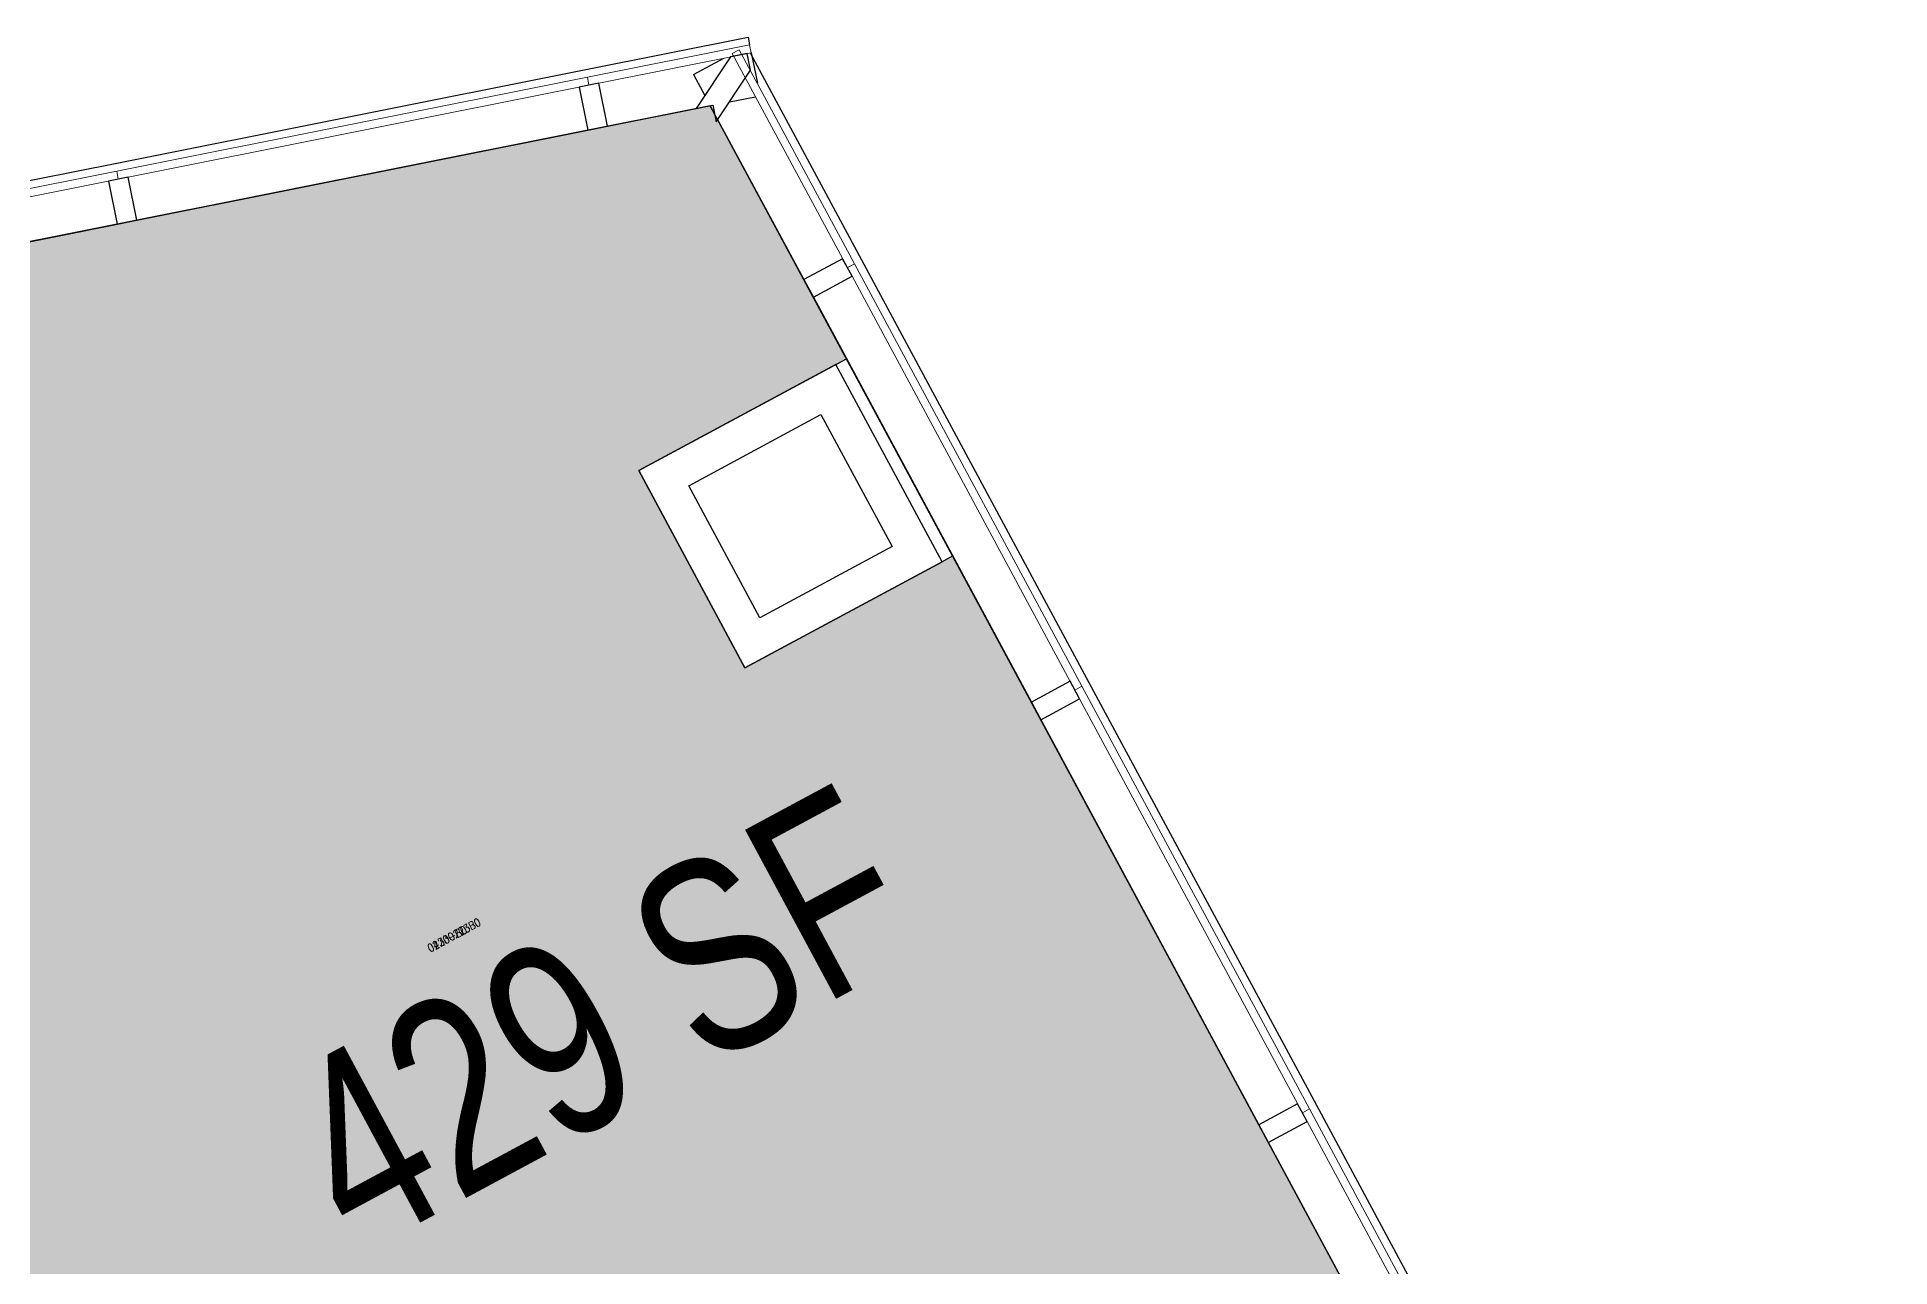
# Model space of a CAD drawing. Header units: inches. Extents: x 69213732 to 69221603, y 27657838 to 27667119.
# Drawn here: x 69217907 to 69218138.6, y 27666377.4 to 27666531.1 of the extents above; entities that cross this region are included whole.
import ezdxf
from ezdxf.enums import TextEntityAlignment as Align

# ---------------------------------------------------------------- set-up
doc = ezdxf.new("R2010")
doc.units = ezdxf.units.IN
doc.header["$LTSCALE"] = 100
doc.header["$MEASUREMENT"] = 0
for name, color, linetype in [('A-FLOR', 3, 'CONTINUOUS'), ('A-GLAZ', 1, 'CONTINUOUS'), ('A-GLAZ-SILL', 2, 'CONTINUOUS'), ('A-IDEN-RNUM', 7, 'CONTINUOUS'), ('A-IDEN-SNUM', 4, 'CONTINUOUS'), ('AREA-ASSIGN', 7, 'CONTINUOUS'), ('AREA-GROSS', 1, 'CONTINUOUS'), ('AREA-TEXT', 3, 'CONTINUOUS'), ('Rooms-Category-Color', 7, 'CONTINUOUS'), ('Rooms-College-Color', 7, 'CONTINUOUS'), ('Rooms-Department-Color', 7, 'CONTINUOUS'), ('Rooms-Division-Color', 7, 'CONTINUOUS')]:
    doc.layers.add(name, color=color, linetype=linetype)
doc.styles.add('AREA', font='arial.ttf', dxfattribs={"width": 0.75, "height": 24})
doc.styles.add('ROOMSNUMBER', font='TXT.shx', dxfattribs={"height": 0.03})

msp = doc.modelspace()

# ---------------------------------------------------------------- hatches: boundary and pattern name
at = {"layer": 'Rooms-Category-Color', "true_color": 0xffe090}
h = msp.add_hatch(color=41, dxfattribs=at)
edge = h.paths.add_edge_path()
edge.add_line((69217674.75, 27666459.38), (69217700.98, 27666328.03))
edge.add_line((69217700.98, 27666328.03), (69217701.9, 27666328.06))
edge.add_line((69217701.9, 27666328.06), (69217707.44, 27666329.06))
edge.add_line((69217707.44, 27666329.06), (69217732.09, 27666342.33))
edge.add_line((69217732.09, 27666342.33), (69217745.36, 27666317.67))
edge.add_line((69217745.36, 27666317.67), (69217745.59, 27666317.19))
edge.add_arc((69217872.62, 27666043.35), 301.87, 44.459, 114.8867, ccw=False)
edge.add_line((69218088.08, 27666254.78), (69218098.76, 27666260.31))
edge.add_line((69218098.76, 27666260.31), (69218123.42, 27666273.58))
edge.add_line((69218123.42, 27666273.58), (69218124.74, 27666274.29))
edge.add_line((69218124.74, 27666274.29), (69218021.42, 27666466.25))
edge.add_line((69218021.42, 27666466.25), (69218020.1, 27666465.54))
edge.add_line((69218020.1, 27666465.54), (69217995.44, 27666452.27))
edge.add_line((69217995.44, 27666452.27), (69217982.17, 27666476.92))
edge.add_line((69217982.17, 27666476.92), (69218008.15, 27666490.9))
edge.add_line((69218008.15, 27666490.9), (69217991.12, 27666522.54))
edge.add_line((69217991.12, 27666522.54), (69217674.75, 27666459.38))
at = {"layer": 'Rooms-College-Color', "true_color": 0xadadad}
h = msp.add_hatch(color=253, dxfattribs=at)
edge = h.paths.add_edge_path()
edge.add_line((69217674.75, 27666459.38), (69217700.98, 27666328.03))
edge.add_line((69217700.98, 27666328.03), (69217701.9, 27666328.06))
edge.add_line((69217701.9, 27666328.06), (69217707.44, 27666329.06))
edge.add_line((69217707.44, 27666329.06), (69217732.09, 27666342.33))
edge.add_line((69217732.09, 27666342.33), (69217745.36, 27666317.67))
edge.add_line((69217745.36, 27666317.67), (69217745.59, 27666317.19))
edge.add_arc((69217872.62, 27666043.35), 301.87, 44.459, 114.8867, ccw=False)
edge.add_line((69218088.08, 27666254.78), (69218098.76, 27666260.31))
edge.add_line((69218098.76, 27666260.31), (69218123.42, 27666273.58))
edge.add_line((69218123.42, 27666273.58), (69218124.74, 27666274.29))
edge.add_line((69218124.74, 27666274.29), (69218021.42, 27666466.25))
edge.add_line((69218021.42, 27666466.25), (69218020.1, 27666465.54))
edge.add_line((69218020.1, 27666465.54), (69217995.44, 27666452.27))
edge.add_line((69217995.44, 27666452.27), (69217982.17, 27666476.92))
edge.add_line((69217982.17, 27666476.92), (69218008.15, 27666490.9))
edge.add_line((69218008.15, 27666490.9), (69217991.12, 27666522.54))
edge.add_line((69217991.12, 27666522.54), (69217674.75, 27666459.38))
at = {"layer": 'Rooms-Department-Color', "true_color": 0x604aed}
h = msp.add_hatch(color=173, dxfattribs=at)
edge = h.paths.add_edge_path()
edge.add_line((69217674.75, 27666459.38), (69217700.98, 27666328.03))
edge.add_line((69217700.98, 27666328.03), (69217701.9, 27666328.06))
edge.add_line((69217701.9, 27666328.06), (69217707.44, 27666329.06))
edge.add_line((69217707.44, 27666329.06), (69217732.09, 27666342.33))
edge.add_line((69217732.09, 27666342.33), (69217745.36, 27666317.67))
edge.add_line((69217745.36, 27666317.67), (69217745.59, 27666317.19))
edge.add_arc((69217872.62, 27666043.35), 301.87, 44.459, 114.8867, ccw=False)
edge.add_line((69218088.08, 27666254.78), (69218098.76, 27666260.31))
edge.add_line((69218098.76, 27666260.31), (69218123.42, 27666273.58))
edge.add_line((69218123.42, 27666273.58), (69218124.74, 27666274.29))
edge.add_line((69218124.74, 27666274.29), (69218021.42, 27666466.25))
edge.add_line((69218021.42, 27666466.25), (69218020.1, 27666465.54))
edge.add_line((69218020.1, 27666465.54), (69217995.44, 27666452.27))
edge.add_line((69217995.44, 27666452.27), (69217982.17, 27666476.92))
edge.add_line((69217982.17, 27666476.92), (69218008.15, 27666490.9))
edge.add_line((69218008.15, 27666490.9), (69217991.12, 27666522.54))
edge.add_line((69217991.12, 27666522.54), (69217674.75, 27666459.38))
at = {"layer": 'Rooms-Division-Color', "true_color": 0x604aed}
h = msp.add_hatch(color=173, dxfattribs=at)
edge = h.paths.add_edge_path()
edge.add_line((69217674.75, 27666459.38), (69217700.98, 27666328.03))
edge.add_line((69217700.98, 27666328.03), (69217701.9, 27666328.06))
edge.add_line((69217701.9, 27666328.06), (69217707.44, 27666329.06))
edge.add_line((69217707.44, 27666329.06), (69217732.09, 27666342.33))
edge.add_line((69217732.09, 27666342.33), (69217745.36, 27666317.67))
edge.add_line((69217745.36, 27666317.67), (69217745.59, 27666317.19))
edge.add_arc((69217872.62, 27666043.35), 301.87, 44.459, 114.8867, ccw=False)
edge.add_line((69218088.08, 27666254.78), (69218098.76, 27666260.31))
edge.add_line((69218098.76, 27666260.31), (69218123.42, 27666273.58))
edge.add_line((69218123.42, 27666273.58), (69218124.74, 27666274.29))
edge.add_line((69218124.74, 27666274.29), (69218021.42, 27666466.25))
edge.add_line((69218021.42, 27666466.25), (69218020.1, 27666465.54))
edge.add_line((69218020.1, 27666465.54), (69217995.44, 27666452.27))
edge.add_line((69217995.44, 27666452.27), (69217982.17, 27666476.92))
edge.add_line((69217982.17, 27666476.92), (69218008.15, 27666490.9))
edge.add_line((69218008.15, 27666490.9), (69217991.12, 27666522.54))
edge.add_line((69217991.12, 27666522.54), (69217674.75, 27666459.38))

# ---------------------------------------------------------------- linework, layer by layer
at = {"layer": 'A-FLOR'}
for p, q in [((69218006.83, 27666490.19), (69217982.17, 27666476.92)), ((69218020.1, 27666465.54), (69218006.83, 27666490.19)), ((69217988.44, 27666475.04), (69218004.95, 27666483.93)), ((69218004.95, 27666483.93), (69218013.84, 27666467.42)), ((69217982.17, 27666476.92), (69217995.44, 27666452.27)), ((69217997.33, 27666458.53), (69217988.44, 27666475.04)), ((69218013.84, 27666467.42), (69217997.33, 27666458.53)), ((69217995.44, 27666452.27), (69218020.1, 27666465.54))]:
    msp.add_line(p, q, dxfattribs=at)
at = {"layer": 'A-GLAZ', "lineweight": 9}
for p, q in [((69217996.04, 27666530.15), (69217975.76, 27666526.1)), ((69217975.95, 27666525.12), (69217996.23, 27666529.17)), ((69217994.74, 27666529.53), (69217993.86, 27666529.06)), ((69217993.86, 27666529.06), (69218008.25, 27666502.32)), ((69218009.13, 27666502.79), (69217994.74, 27666529.53)), ((69217996.23, 27666529.17), (69217996.04, 27666530.15)), ((69217975.76, 27666526.1), (69217916.92, 27666514.36)), ((69217917.11, 27666513.38), (69217975.95, 27666525.12)), ((69217975.76, 27666526.1), (69217975.95, 27666525.12)), ((69217975.95, 27666525.12), (69217975.76, 27666526.1)), ((69217916.92, 27666514.36), (69217858.08, 27666502.61)), ((69217858.27, 27666501.63), (69217917.11, 27666513.38)), ((69217916.92, 27666514.36), (69217917.11, 27666513.38)), ((69217917.11, 27666513.38), (69217916.92, 27666514.36)), ((69218009.13, 27666502.79), (69218008.25, 27666502.32)), ((69218008.25, 27666502.32), (69218009.13, 27666502.79)), ((69218008.25, 27666502.32), (69218036.69, 27666449.48)), ((69218037.57, 27666449.96), (69218009.13, 27666502.79)), ((69218037.57, 27666449.96), (69218036.69, 27666449.48)), ((69218036.69, 27666449.48), (69218037.57, 27666449.96)), ((69218066.01, 27666397.12), (69218037.57, 27666449.96)), ((69218036.69, 27666449.48), (69218065.13, 27666396.65)), ((69218066.01, 27666397.12), (69218065.13, 27666396.65)), ((69218065.13, 27666396.65), (69218066.01, 27666397.12)), ((69218065.13, 27666396.65), (69218093.56, 27666343.82)), ((69218094.44, 27666344.29), (69218066.01, 27666397.12))]:
    msp.add_line(p, q, dxfattribs=at)
at = {"layer": 'A-GLAZ-SILL'}
for p, q in [((69217975.56, 27666527.08), (69217995.84, 27666531.13)), ((69217995.84, 27666531.13), (69217996.04, 27666530.15)), ((69217993.66, 27666528.66), (69217989.34, 27666522.19)), ((69217995.74, 27666529.07), (69217993.66, 27666528.66)), ((69217996.16, 27666526.99), (69217995.74, 27666529.07)), ((69217996.09, 27666529.14), (69218010.01, 27666503.26)), ((69217996.23, 27666529.17), (69217997, 27666525.35)), ((69217916.72, 27666515.34), (69217975.56, 27666527.08)), ((69217989.02, 27666526.45), (69217992.8, 27666528.48)), ((69217989.02, 27666526.45), (69217990.43, 27666523.82)), ((69217991.84, 27666520.52), (69217996.16, 27666526.99)), ((69217978.25, 27666519.97), (69217991.42, 27666522.6)), ((69217989.34, 27666522.19), (69217991.42, 27666522.6)), ((69217991.12, 27666522.54), (69217991.62, 27666521.61)), ((69217991.42, 27666522.6), (69217991.84, 27666520.52)), ((69217993.5, 27666523.02), (69217996.76, 27666523.67)), ((69217919.42, 27666508.23), (69217975.8, 27666519.48)), ((69217992.04, 27666520.83), (69218002.82, 27666500.81)), ((69217857.88, 27666503.59), (69217916.72, 27666515.34)), ((69217860.58, 27666496.48), (69217916.96, 27666507.74)), ((69218010.01, 27666503.26), (69218038.45, 27666450.43)), ((69218004, 27666498.61), (69218031.25, 27666447.98)), ((69218038.45, 27666450.43), (69218066.89, 27666397.6)), ((69218032.44, 27666445.78), (69218059.69, 27666395.14)), ((69218066.89, 27666397.6), (69218095.32, 27666344.76)), ((69218060.87, 27666392.94), (69218088.13, 27666342.31))]:
    msp.add_line(p, q, dxfattribs=at)
at = {"layer": 'A-GLAZ-SILL', "extrusion": (0, 0, -1)}
for p, q in [((69217977.18, 27666525.37), (69217974.73, 27666524.88)), ((69217974.73, 27666524.88), (69217975.8, 27666519.48)), ((69217978.25, 27666519.97), (69217977.18, 27666525.37)), ((69217975.8, 27666519.48), (69217978.25, 27666519.97)), ((69217918.34, 27666513.62), (69217915.89, 27666513.13)), ((69217915.89, 27666513.13), (69217916.96, 27666507.74)), ((69217919.42, 27666508.23), (69217918.34, 27666513.62)), ((69217916.96, 27666507.74), (69217919.42, 27666508.23)), ((69218007.66, 27666503.42), (69218002.82, 27666500.81)), ((69218008.85, 27666501.22), (69218007.66, 27666503.42)), ((69218002.82, 27666500.81), (69218004, 27666498.61)), ((69218004, 27666498.61), (69218008.85, 27666501.22)), ((69218036.1, 27666450.58), (69218031.25, 27666447.98)), ((69218037.28, 27666448.38), (69218036.1, 27666450.58)), ((69218031.25, 27666447.98), (69218032.44, 27666445.78)), ((69218032.44, 27666445.78), (69218037.28, 27666448.38)), ((69218064.53, 27666397.75), (69218059.69, 27666395.14)), ((69218065.72, 27666395.55), (69218064.53, 27666397.75)), ((69218059.69, 27666395.14), (69218060.87, 27666392.94)), ((69218060.87, 27666392.94), (69218065.72, 27666395.55))]:
    msp.add_line(p, q, dxfattribs=at)
at = {"layer": 'AREA-ASSIGN'}
msp.add_lwpolyline([(69217674.75, 27666459.38), (69217700.98, 27666328.03), (69217701.9, 27666328.06), (69217707.44, 27666329.06), (69217732.09, 27666342.33), (69217745.36, 27666317.67), (69217745.59, 27666317.19, -0.317352), (69218088.08, 27666254.78), (69218098.76, 27666260.31), (69218123.42, 27666273.58), (69218124.74, 27666274.29), (69218021.42, 27666466.25), (69218020.1, 27666465.54), (69217995.44, 27666452.27), (69217982.17, 27666476.92), (69218008.15, 27666490.9), (69217991.12, 27666522.54)], format="xyb", close=True, dxfattribs=at)
at = {"layer": 'AREA-GROSS'}
msp.add_lwpolyline([(69218858.51, 27664988.47), (69218663.25, 27665351.26), (69218630.89, 27665333.84), (69218484.92, 27665605.06), (69218517.28, 27665622.48), (69218322.03, 27665985.27), (69218289.66, 27665967.85), (69217991.12, 27666522.54), (69217674.75, 27666459.38), (69217700.98, 27666328.03), (69217701.9, 27666328.06), (69217705.28, 27666321.79), (69217665.49, 27666300.38), (69217666.56, 27666298.4), (69217470.63, 27666192.95), (69217466.19, 27666201.2), (69217206.58, 27666061.48)], dxfattribs=at)

# ---------------------------------------------------------------- texts
at = {"layer": 'A-IDEN-RNUM', "style": 'ROOMSNUMBER', "width": 0.85}
msp.add_text('0223-B0', height=1, rotation=28.29, dxfattribs=at).set_placement((69217956.1, 27666416.67))
at = {"layer": 'A-IDEN-SNUM', "style": 'ROOMSNUMBER', "width": 0.85}
msp.add_text('04300223B0', height=1, rotation=28.29, dxfattribs=at).set_placement((69217956.1, 27666416.67))
at = {"layer": 'AREA-TEXT', "style": 'AREA', "width": 0.75}
msp.add_text('429 SF', height=24, rotation=28.29, dxfattribs=at).set_placement((69217977.17, 27666408.54), align=Align.MIDDLE_CENTER)

doc.saveas('drawing.dxf')
